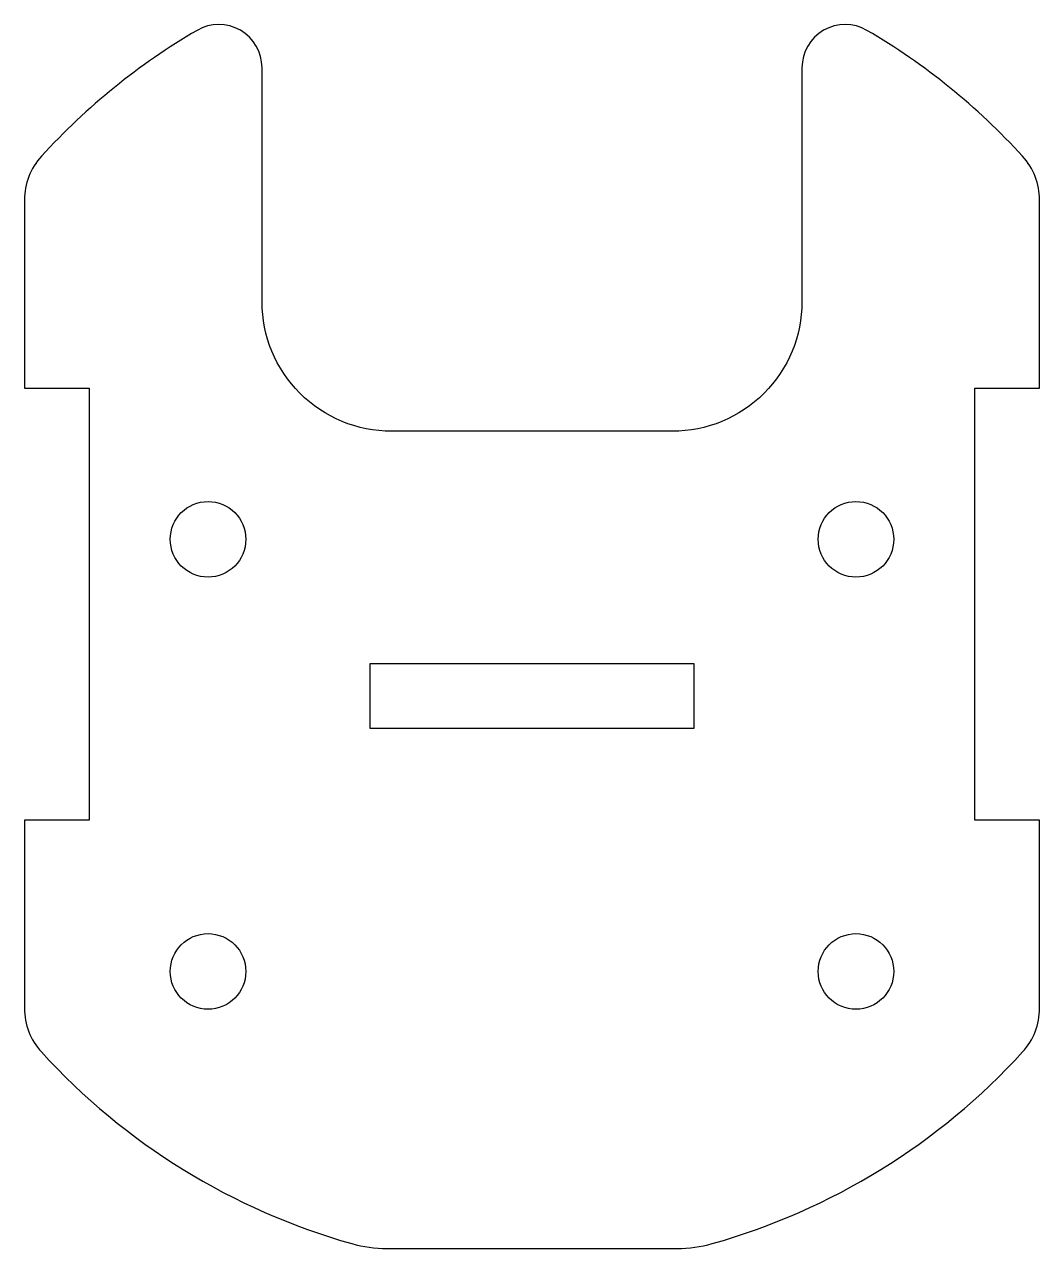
# Model space of a CAD drawing. Header units: millimetres. Extents: x -23.5 to 23.5, y -29.8 to 26.8.
import ezdxf

# ---------------------------------------------------------------- set-up
doc = ezdxf.new("R2010")
doc.units = ezdxf.units.MM
doc.layers.get('0').update_dxf_attribs({"linetype": 'CONTINUOUS'})

msp = doc.modelspace()

# ---------------------------------------------------------------- linework, layer by layer
msp.add_lwpolyline([(22.716, -20.725, 0.187036), (23.5, -18.703), (23.5, -10), (20.5, -10), (20.5, 10), (23.5, 10), (23.5, 18.703, 0.187036), (22.716, 20.725, 0.075787), (15.509, 26.553, 0.579027), (12.5, 24.826), (12.5, 14, -0.414214), (6.5, 8), (-6.5, 8, -0.414214), (-12.5, 14), (-12.5, 24.826, 0.579027), (-15.509, 26.553, 0.075787), (-22.716, 20.725, 0.187036), (-23.5, 18.703), (-23.5, 10), (-20.5, 10), (-20.5, -10), (-23.5, -10), (-23.5, -18.703, 0.187036), (-22.716, -20.725, 0.140002), (-8.344, -29.596, 0.068809), (-6.716, -29.821), (6.716, -29.821, 0.068809), (8.344, -29.596, 0.140002)], format="xyb", close=True)
msp.add_lwpolyline([(-7.5, -5.75), (-7.5, -2.75), (7.5, -2.75), (7.5, -5.75)], close=True)
for centre in [(-15, 3), (15, 3), (-15, -17), (15, -17)]:
    msp.add_circle(centre, 1.75)

doc.saveas('drawing.dxf')
